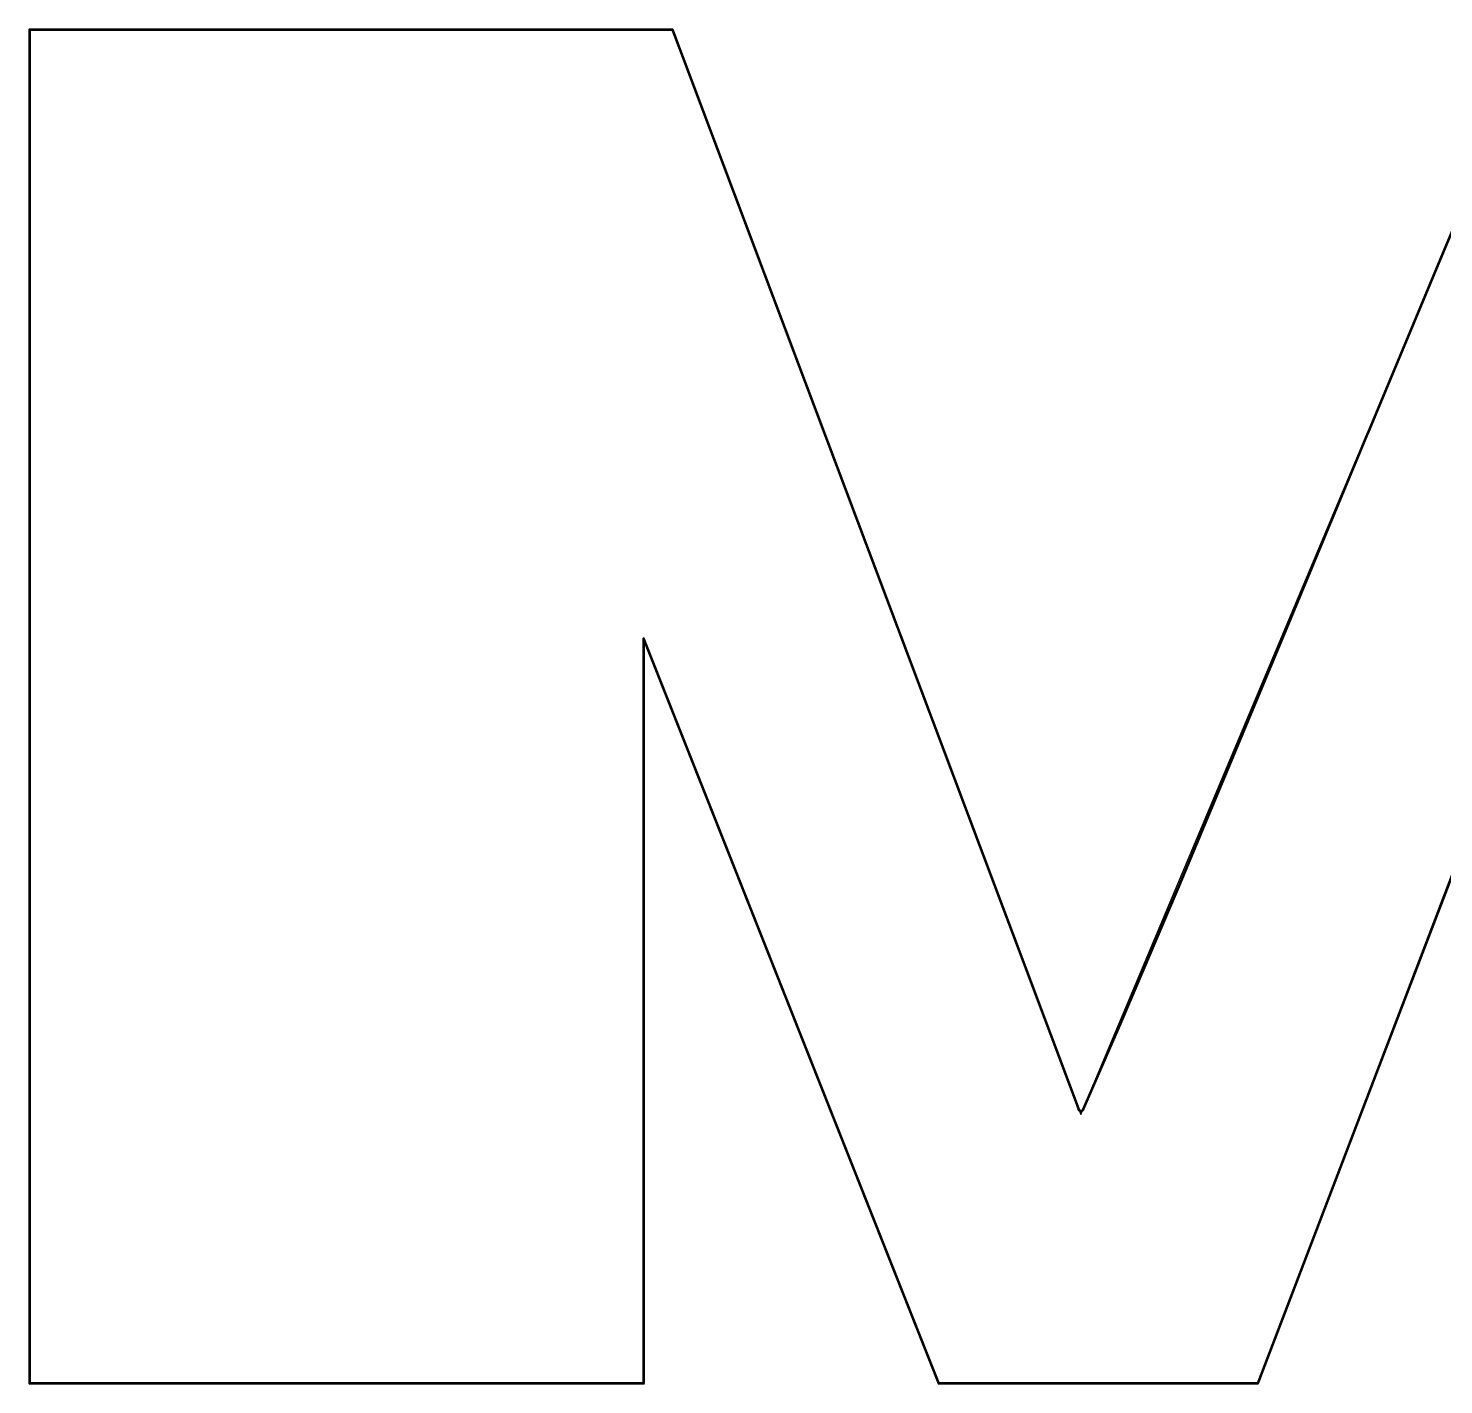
# Model space of a CAD drawing. Header units: millimetres. Extents: x -570 to 1662, y -720 to 838.
# Drawn here: x 797.81 to 804.82, y 797.79 to 804.51 of the extents above; entities that cross this region are included whole.
import ezdxf

# ---------------------------------------------------------------- set-up
doc = ezdxf.new("R2010")
doc.units = ezdxf.units.MM
doc.layers.add('BottomOverlay', color=54, linetype='Continuous')

msp = doc.modelspace()

# ---------------------------------------------------------------- linework, layer by layer
at = {"layer": 'BottomOverlay'}
for p, q in [((797.8206, 797.7985), (797.8206, 804.5044)), ((797.8206, 804.5044), (801.0053, 804.5044)), ((801.0053, 804.5044), (803.0258, 799.1312)), ((803.0258, 799.1312), (805.2821, 804.4988)), ((802.3233, 797.7998), (800.8628, 801.4843)), ((800.8628, 801.4843), (800.8628, 797.7985)), ((805.2653, 801.355), (803.9042, 797.7998)), ((800.8628, 797.7985), (797.8206, 797.7985)), ((803.9042, 797.7998), (802.3233, 797.7998))]:
    msp.add_line(p, q, dxfattribs=at)
at = {"layer": 'BottomOverlay', "const_width": 0.0127}
for points in [[(797.8207, 804.5037), (801.004, 804.5037)], [(797.8207, 797.7993), (797.8207, 804.5037)], [(801.004, 804.5037), (801.0084, 804.4927)], [(801.0084, 804.4927), (802.0035, 801.8496)], [(804.8013, 803.3535), (805.101, 804.0698)], [(804.449, 802.5078), (804.8015, 803.3541)], [(804.0507, 801.5511), (804.4482, 802.5074)], [(802.0035, 801.8496), (802.3863, 800.8327)], [(803.5161, 800.2704), (804.0512, 801.5523)], [(800.8612, 801.4879), (802.3225, 797.7996)], [(800.8612, 797.7993), (800.8612, 801.4879)], [(803.9068, 797.8098), (805.2664, 801.3667)], [(802.3863, 800.8327), (802.7114, 799.9682)], [(803.2312, 799.6007), (803.5161, 800.2704)], [(802.7114, 799.9684), (803.0012, 799.1968)], [(803.0374, 799.1554), (803.2312, 799.6007)], [(803.0157, 799.1563), (803.0158, 799.1563)], [(803.9026, 797.7996), (803.9068, 797.8098)], [(797.8207, 797.7993), (800.8612, 797.7993)], [(802.3225, 797.7996), (803.9026, 797.7996)]]:
    msp.add_lwpolyline(points, dxfattribs=at)
at = {"layer": 'BottomOverlay', "const_width": 0.00635}
for points in [[(797.8175, 804.5037, 1), (797.8238, 804.5037, 1)], [(797.8175, 804.5037, 1), (797.8238, 804.5037, 1)], [(801.0008, 804.5037, 1), (801.0072, 804.5037, 1)], [(801.0008, 804.5037, 1), (801.0072, 804.5037, 1)], [(801.0052, 804.4927, 1), (801.0116, 804.4927, 1)], [(801.0052, 804.4927, 1), (801.0116, 804.4927, 1)], [(804.7981, 803.3535, 1), (804.8045, 803.3535, 1)], [(804.7984, 803.3541, 1), (804.8047, 803.3541, 1)], [(804.4451, 802.5074, 1), (804.4514, 802.5074, 1)], [(804.4459, 802.5078, 1), (804.4522, 802.5078, 1)], [(802.0004, 801.8496, 1), (802.0067, 801.8496, 1)], [(802.0004, 801.8496, 1), (802.0067, 801.8496, 1)], [(804.0475, 801.5511, 1), (804.0539, 801.5511, 1)], [(804.048, 801.5523, 1), (804.0544, 801.5523, 1)], [(800.8581, 801.4879, 1), (800.8644, 801.4879, 1)], [(800.8581, 801.4879, 1), (800.8644, 801.4879, 1)], [(802.3831, 800.8327, 1), (802.3894, 800.8327, 1)], [(802.3831, 800.8327, 1), (802.3894, 800.8327, 1)], [(803.5129, 800.2704, 1), (803.5193, 800.2704, 1)], [(803.5129, 800.2704, 1), (803.5193, 800.2704, 1)], [(802.7082, 799.9684, 1), (802.7145, 799.9684, 1)], [(802.7082, 799.9682, 1), (802.7145, 799.9682, 1)], [(803.2281, 799.6007, 1), (803.2344, 799.6007, 1)], [(803.2281, 799.6007, 1), (803.2344, 799.6007, 1)], [(802.998, 799.1968, 1), (803.0044, 799.1968, 1)], [(802.9981, 799.1966, 1), (803.0045, 799.1966, 1)], [(803.0126, 799.1563, 1), (803.0189, 799.1563, 1)], [(803.0126, 799.1563, 1), (803.0189, 799.1563, 1)], [(803.0126, 799.1563, 1), (803.0189, 799.1563, 1)], [(803.0126, 799.1563, 1), (803.0189, 799.1563, 1)], [(803.0343, 799.1554, 1), (803.0406, 799.1554, 1)], [(803.0343, 799.1554, 1), (803.0406, 799.1554, 1)], [(803.9037, 797.8098, 1), (803.91, 797.8098, 1)], [(803.9037, 797.8098, 1), (803.91, 797.8098, 1)], [(797.8175, 797.7993, 1), (797.8238, 797.7993, 1)], [(797.8175, 797.7993, 1), (797.8238, 797.7993, 1)], [(800.8581, 797.7993, 1), (800.8644, 797.7993, 1)], [(800.8581, 797.7993, 1), (800.8644, 797.7993, 1)], [(802.3193, 797.7996, 1), (802.3256, 797.7996, 1)], [(802.3193, 797.7996, 1), (802.3256, 797.7996, 1)], [(803.8995, 797.7996, 1), (803.9058, 797.7996, 1)], [(803.8995, 797.7996, 1), (803.9058, 797.7996, 1)]]:
    msp.add_lwpolyline(points, format="xyb", close=True, dxfattribs=at)
at = {"layer": 'BottomOverlay', "const_width": 0.0127}
for points in [[(803.0013, 799.1966, -0.007854), (803.0158, 799.1563)], [(803.0374, 799.1554, -0.682793), (803.0157, 799.1563)]]:
    msp.add_lwpolyline(points, format="xyb", dxfattribs=at)

doc.saveas('drawing.dxf')
